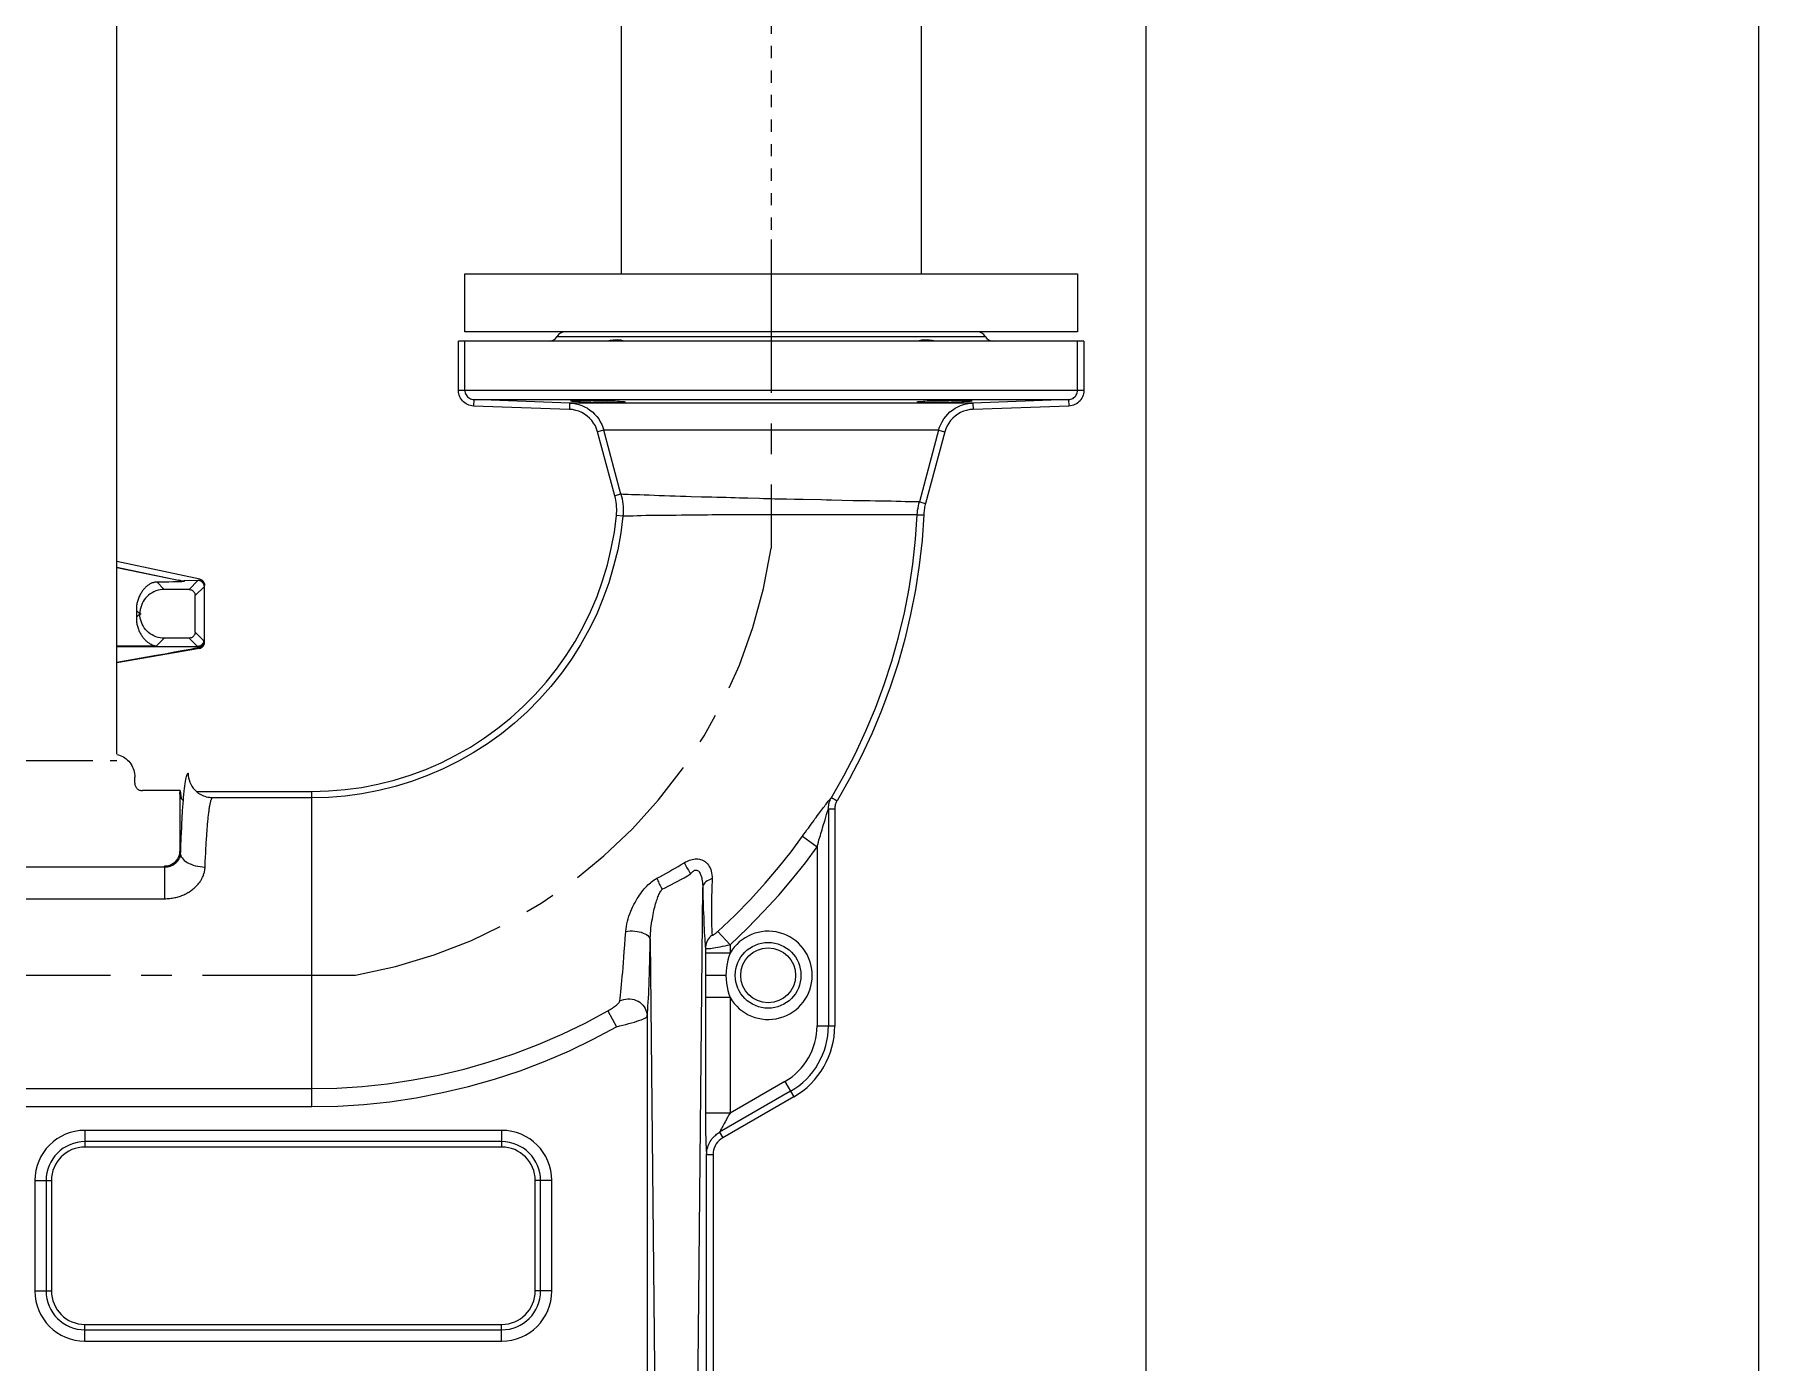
# Model space of a CAD drawing. Header units: millimetres. Extents: x 100 to 940, y 100 to 694.
# Drawn here: x 321.37 to 335.44, y 152.44 to 163.27 of the extents above; entities that cross this region are included whole.
import ezdxf

# ---------------------------------------------------------------- set-up
doc = ezdxf.new("R2010")
doc.units = ezdxf.units.MM
doc.linetypes.add('CENTER', pattern=[2, 1.25, -0.25, 0.25, -0.25])
doc.linetypes.add('SGC_DASHDOT', pattern=[1, 0.5, -0.25, 0, -0.25])
for name, color, linetype, lineweight in [('CL', 1, 'CENTER', 9), ('OUTLINE', 6, 'Continuous', 9), ('PAREDE', 7, 'Continuous', 9), ('SGC-EIXOS', 9, 'SGC_DASHDOT', 9), ('SGC-Tubos (Desenho Bifilar)', 6, 'Continuous', 9)]:
    doc.layers.add(name, color=color, linetype=linetype, lineweight=lineweight)

# ---------------------------------------------------------------- blocks, each defined once
blk = doc.blocks.new('BB-1-CA06-N10-D80-S0-L4149')
at = {"layer": 'SGC-EIXOS'}
blk.add_line((2074.67, 0), (-2074.67, 0), dxfattribs=at)
at = {"layer": 'SGC-Tubos (Desenho Bifilar)'}
for p, q in [((2055.67, 49), (-2055.67, 49)), ((2055.67, -49), (-2055.67, -49))]:
    blk.add_line(p, q, dxfattribs=at)
blk.add_lwpolyline([(-2074.67, -100), (-2074.67, 100), (-2055.67, 100), (-2055.67, -100)], close=True, dxfattribs=at)

msp = doc.modelspace()

# ---------------------------------------------------------------- linework, layer by layer
at = {"color": 7, "linetype": 'Continuous'}
for p, q in [((324.88, 160.37), (324.88, 160.772)), ((329.878, 160.37), (329.878, 160.772)), ((325.734, 160.267), (324.952, 160.295)), ((329.806, 160.295), (329.025, 160.267)), ((326.153, 159.524), (326.013, 160.045)), ((328.745, 160.045), (328.588, 159.461)), ((322.226, 158.547), (322.227, 158.547)), ((321.842, 157.347), (320.69, 157.347)), ((322.04, 157.347), (321.985, 157.347)), ((322.552, 157.076), (322.556, 157.104)), ((323.629, 157.045), (322.818, 157.045)), ((327.846, 156.955), (327.846, 155.185)), ((327.537, 154.651), (326.957, 154.316)), ((325.179, 154.24), (321.779, 154.24)), ((326.852, 150.897), (326.852, 154.135)), ((321.462, 153.922), (321.462, 153.022)), ((325.497, 153.022), (325.497, 153.922)), ((321.779, 152.705), (325.179, 152.705))]:
    msp.add_line(p, q, dxfattribs=at)
at = {"color": 9, "linetype": 'Continuous'}
for p, q in [((325.632, 160.81), (329.126, 160.81)), ((329.931, 160.37), (324.827, 160.37)), ((324.952, 160.295), (329.806, 160.295)), ((325.734, 160.267), (325.732, 160.215)), ((329.025, 160.267), (325.734, 160.267)), ((329.025, 160.267), (329.026, 160.215)), ((329.806, 160.295), (329.808, 160.242)), ((326.013, 160.045), (325.962, 160.032)), ((328.745, 160.045), (326.013, 160.045)), ((328.745, 160.045), (328.796, 160.032)), ((326.153, 159.524), (326.103, 159.51)), ((326.934, 159.497), (326.894, 159.498)), ((327.79, 159.476), (327.64, 159.479)), ((328.048, 159.47), (327.959, 159.473)), ((328.588, 159.461), (328.639, 159.448)), ((326.168, 159.344), (326.116, 159.349)), ((326.775, 159.352), (326.647, 159.351)), ((327.566, 159.356), (327.469, 159.355)), ((328.571, 159.356), (328.624, 159.354)), ((322.04, 158.927), (322.542, 158.822)), ((322.556, 158.815), (322.04, 158.923)), ((322.417, 158.806), (322.367, 158.805)), ((322.426, 158.746), (322.367, 158.805)), ((322.462, 158.806), (322.417, 158.806)), ((322.628, 158.746), (322.426, 158.746)), ((322.497, 158.807), (322.462, 158.806)), ((322.52, 158.808), (322.497, 158.807)), ((322.537, 158.808), (322.52, 158.808)), ((322.548, 158.809), (322.537, 158.808)), ((322.547, 158.82), (322.542, 158.822)), ((322.551, 158.82), (322.547, 158.82)), ((322.557, 158.809), (322.548, 158.809)), ((322.553, 158.819), (322.551, 158.82)), ((322.556, 158.818), (322.553, 158.819)), ((322.556, 158.818), (322.556, 158.815)), ((322.563, 158.809), (322.557, 158.809)), ((322.567, 158.809), (322.563, 158.809)), ((322.57, 158.81), (322.567, 158.809)), ((322.573, 158.81), (322.57, 158.81)), ((322.701, 158.819), (322.587, 158.815)), ((322.587, 158.815), (322.587, 158.811)), ((322.701, 158.819), (322.628, 158.746)), ((322.678, 158.696), (322.753, 158.771)), ((322.753, 158.771), (322.754, 158.779)), ((322.198, 158.575), (322.198, 158.547)), ((322.226, 158.547), (322.198, 158.575)), ((322.678, 158.398), (322.678, 158.696)), ((322.198, 158.519), (322.226, 158.547)), ((322.198, 158.547), (322.198, 158.519)), ((322.229, 158.547), (322.238, 158.547)), ((322.361, 158.283), (322.04, 158.283)), ((322.361, 158.283), (322.426, 158.348)), ((322.628, 158.348), (322.426, 158.348)), ((322.696, 158.28), (322.628, 158.348)), ((322.746, 158.33), (322.678, 158.398)), ((322.754, 158.314), (322.748, 158.319)), ((322.04, 158.28), (322.696, 158.28)), ((322.359, 158.206), (322.04, 158.15)), ((322.434, 158.219), (322.359, 158.206)), ((322.509, 158.233), (322.434, 158.219)), ((322.585, 158.247), (322.509, 158.233)), ((322.639, 158.257), (322.585, 158.247)), ((322.672, 158.263), (322.639, 158.257)), ((322.692, 158.267), (322.672, 158.263)), ((322.705, 158.269), (322.692, 158.267)), ((322.707, 158.27), (322.705, 158.269)), ((322.706, 158.274), (322.707, 158.27)), ((322.713, 158.265), (322.707, 158.27)), ((322.552, 157.076), (322.552, 156.61)), ((323.629, 157.045), (323.629, 157.098)), ((323.629, 154.526), (323.629, 157.045)), ((327.871, 157.049), (327.916, 157.022)), ((327.846, 156.955), (327.898, 156.955)), ((322.559, 156.587), (322.552, 156.61)), ((327.634, 156.732), (327.753, 156.646)), ((327.753, 156.646), (327.753, 155.185)), ((322.429, 156.482), (322.428, 156.487)), ((322.429, 156.482), (322.429, 156.222)), ((326.778, 152.017), (326.82, 156.313)), ((319.791, 156.222), (322.429, 156.222)), ((326.944, 155.955), (327.043, 155.847)), ((326.392, 155.884), (326.43, 152.007)), ((326.843, 155.817), (326.843, 155.778)), ((327.043, 155.778), (326.843, 155.778)), ((326.843, 155.778), (326.843, 155.597)), ((327.043, 155.847), (327.043, 155.778)), ((327.01, 155.597), (326.843, 155.597)), ((326.843, 155.597), (326.843, 155.416)), ((327.043, 155.416), (326.843, 155.416)), ((326.843, 155.416), (326.843, 154.473)), ((327.043, 155.416), (327.043, 154.473)), ((326.045, 155.306), (326.117, 155.178)), ((326.367, 155.264), (326.367, 151.466)), ((327.753, 155.185), (327.898, 155.185)), ((320.817, 154.673), (323.629, 154.673)), ((327.491, 154.731), (327.043, 154.473)), ((327.491, 154.731), (327.564, 154.606)), ((320.817, 154.526), (323.629, 154.526)), ((327.043, 154.473), (326.843, 154.473)), ((327.026, 154.443), (327.003, 154.402)), ((325.179, 154.332), (321.779, 154.332)), ((321.779, 154.332), (321.779, 154.196)), ((325.179, 154.332), (325.179, 154.196)), ((326.957, 154.316), (326.983, 154.27)), ((326.852, 154.135), (326.904, 154.135)), ((321.369, 153.922), (321.505, 153.922)), ((321.369, 153.922), (321.369, 153.022)), ((325.589, 153.922), (325.453, 153.922)), ((325.589, 153.022), (325.589, 153.922)), ((321.369, 153.022), (321.505, 153.022)), ((325.589, 153.022), (325.453, 153.022)), ((321.779, 152.612), (321.779, 152.748)), ((325.179, 152.612), (325.179, 152.748)), ((321.779, 152.612), (325.179, 152.612))]:
    msp.add_line(p, q, dxfattribs=at)
at = {"color": 7, "linetype": 'Continuous'}
for points in [[(326.124, 160.782), (326.113, 160.781), (326.101, 160.78), (326.089, 160.779), (326.077, 160.778), (326.065, 160.776), (326.053, 160.774), (326.041, 160.773), (326.029, 160.773), (326.018, 160.772)], [(326.16, 160.778), (326.152, 160.779), (326.144, 160.78), (326.134, 160.781), (326.124, 160.782)], [(326.183, 160.772), (326.18, 160.773), (326.177, 160.773), (326.172, 160.774), (326.16, 160.778)], [(328.586, 160.774), (328.582, 160.773), (328.578, 160.773), (328.575, 160.772)], [(328.634, 160.782), (328.624, 160.781), (328.614, 160.78), (328.606, 160.779), (328.598, 160.778), (328.586, 160.774)], [(328.74, 160.772), (328.729, 160.773), (328.717, 160.773), (328.705, 160.774), (328.693, 160.776), (328.681, 160.778), (328.669, 160.779), (328.657, 160.78), (328.645, 160.781), (328.634, 160.782)], [(324.88, 160.37), (324.88, 160.36), (324.882, 160.351), (324.885, 160.342), (324.889, 160.333), (324.894, 160.325), (324.901, 160.318), (324.908, 160.311), (324.916, 160.306), (324.924, 160.301), (324.933, 160.298), (324.943, 160.295), (324.952, 160.295)], [(325.734, 160.267), (325.759, 160.265), (325.784, 160.261), (325.809, 160.255), (325.833, 160.247), (325.856, 160.236), (325.879, 160.224), (325.9, 160.21), (325.92, 160.194), (325.938, 160.177), (325.955, 160.158), (325.971, 160.137), (325.984, 160.115), (325.996, 160.093), (326.005, 160.069), (326.013, 160.045)], [(325.806, 160.287), (325.79, 160.287), (325.776, 160.287), (325.764, 160.287), (325.755, 160.287), (325.748, 160.287), (325.743, 160.286), (325.74, 160.286), (325.74, 160.285)], [(325.74, 160.285), (325.74, 160.285), (325.743, 160.285), (325.748, 160.284), (325.755, 160.283), (325.764, 160.282), (325.776, 160.282), (325.79, 160.281), (325.806, 160.28), (325.823, 160.279), (325.842, 160.278)], [(326.087, 160.282), (326.067, 160.282), (326.045, 160.283), (326.023, 160.284), (326, 160.285), (325.977, 160.285), (325.953, 160.286), (325.93, 160.286), (325.907, 160.287), (325.884, 160.287), (325.863, 160.287), (325.842, 160.287), (325.823, 160.287), (325.806, 160.287)], [(325.842, 160.278), (325.863, 160.278), (325.884, 160.277), (325.907, 160.276), (325.93, 160.275), (325.953, 160.275), (325.977, 160.274), (326, 160.273), (326.023, 160.273), (326.046, 160.273), (326.067, 160.272), (326.087, 160.272), (326.106, 160.272), (326.124, 160.272)], [(326.19, 160.274), (326.19, 160.275), (326.187, 160.275), (326.182, 160.276), (326.175, 160.277), (326.165, 160.278), (326.154, 160.278), (326.14, 160.279), (326.124, 160.28), (326.106, 160.281), (326.087, 160.282)], [(326.124, 160.272), (326.14, 160.272), (326.154, 160.272), (326.165, 160.272), (326.175, 160.273), (326.182, 160.273), (326.187, 160.273), (326.19, 160.274), (326.19, 160.274)], [(328.671, 160.282), (328.652, 160.281), (328.634, 160.28), (328.618, 160.279), (328.605, 160.278), (328.593, 160.278), (328.583, 160.277), (328.576, 160.276), (328.571, 160.275), (328.569, 160.275), (328.568, 160.274)], [(328.568, 160.274), (328.569, 160.274), (328.571, 160.273), (328.576, 160.273), (328.583, 160.273), (328.593, 160.272), (328.605, 160.272), (328.618, 160.272), (328.634, 160.272)], [(328.634, 160.272), (328.652, 160.272), (328.671, 160.272), (328.691, 160.272), (328.713, 160.273), (328.735, 160.273), (328.758, 160.273), (328.781, 160.274), (328.805, 160.275), (328.828, 160.275), (328.851, 160.276), (328.874, 160.277), (328.895, 160.278), (328.916, 160.278)], [(328.952, 160.287), (328.935, 160.287), (328.916, 160.287), (328.895, 160.287), (328.874, 160.287), (328.852, 160.287), (328.829, 160.286), (328.805, 160.286), (328.782, 160.285), (328.758, 160.285), (328.735, 160.284), (328.713, 160.283), (328.691, 160.282), (328.671, 160.282)], [(328.745, 160.045), (328.753, 160.069), (328.762, 160.093), (328.774, 160.115), (328.787, 160.137), (328.803, 160.158), (328.82, 160.177), (328.838, 160.194), (328.858, 160.21), (328.879, 160.224), (328.901, 160.236), (328.925, 160.247), (328.949, 160.255), (328.974, 160.261), (328.999, 160.265), (329.025, 160.267)], [(328.916, 160.278), (328.935, 160.279), (328.952, 160.28), (328.968, 160.281), (328.982, 160.282), (328.994, 160.282), (329.003, 160.283), (329.011, 160.284), (329.016, 160.285), (329.018, 160.285), (329.018, 160.285)], [(329.018, 160.285), (329.018, 160.286), (329.016, 160.286), (329.011, 160.287), (329.003, 160.287), (328.994, 160.287), (328.982, 160.287), (328.968, 160.287), (328.952, 160.287)], [(329.806, 160.295), (329.815, 160.295), (329.824, 160.298), (329.833, 160.301), (329.842, 160.305), (329.85, 160.311), (329.857, 160.317), (329.864, 160.325), (329.869, 160.333), (329.873, 160.342), (329.876, 160.351), (329.878, 160.36), (329.878, 160.37)], [(326.153, 159.524), (326.158, 159.504), (326.162, 159.484), (326.166, 159.464), (326.168, 159.444), (326.17, 159.424), (326.17, 159.404), (326.17, 159.384), (326.17, 159.364), (326.168, 159.344)], [(328.571, 159.356), (328.573, 159.374), (328.574, 159.392), (328.577, 159.409), (328.58, 159.427), (328.584, 159.444), (328.588, 159.461)], [(326.168, 159.344), (326.151, 159.207), (326.126, 159.07), (326.093, 158.935), (326.053, 158.801), (326.006, 158.669), (325.952, 158.54), (325.89, 158.415), (325.823, 158.294), (325.749, 158.177), (325.668, 158.063), (325.581, 157.954), (325.488, 157.85), (325.39, 157.75), (325.285, 157.656), (325.177, 157.568), (325.064, 157.487), (324.947, 157.412), (324.826, 157.344), (324.702, 157.282), (324.574, 157.227), (324.444, 157.179), (324.311, 157.138), (324.176, 157.105), (324.039, 157.079), (323.903, 157.06), (323.766, 157.049), (323.629, 157.045)], [(327.972, 157.226), (328.066, 157.406), (328.152, 157.591), (328.231, 157.778), (328.302, 157.969), (328.364, 158.162), (328.419, 158.357), (328.466, 158.554), (328.505, 158.753), (328.535, 158.953), (328.557, 159.155), (328.571, 159.356)], [(327.846, 156.955), (327.846, 156.959), (327.846, 156.964), (327.846, 156.968), (327.847, 156.973), (327.847, 156.978), (327.848, 156.983), (327.848, 156.988), (327.849, 156.993), (327.85, 156.998), (327.852, 157.003), (327.853, 157.008), (327.855, 157.014), (327.857, 157.019), (327.859, 157.025), (327.861, 157.031), (327.864, 157.037), (327.867, 157.043), (327.972, 157.226)], [(322.818, 157.045), (322.806, 157.046), (322.794, 157.047), (322.782, 157.049), (322.77, 157.052), (322.759, 157.055), (322.748, 157.059), (322.737, 157.064), (322.726, 157.069), (322.716, 157.076), (322.706, 157.082), (322.697, 157.09), (322.688, 157.098)], [(326.852, 154.135), (326.853, 154.151), (326.854, 154.166), (326.857, 154.181), (326.861, 154.194), (326.865, 154.207), (326.87, 154.22), (326.876, 154.231), (326.882, 154.242), (326.888, 154.252), (326.895, 154.262), (326.903, 154.271), (326.91, 154.279), (326.918, 154.287), (326.926, 154.294), (326.933, 154.3), (326.941, 154.306), (326.949, 154.311), (326.957, 154.316)]]:
    msp.add_lwpolyline(points, dxfattribs=at)
at = {"color": 9, "linetype": 'Continuous'}
for points in [[(326.726, 159.503), (326.683, 159.504), (326.639, 159.505), (326.595, 159.507), (326.551, 159.508), (326.508, 159.51), (326.465, 159.511), (326.423, 159.513), (326.382, 159.515), (326.342, 159.516), (326.305, 159.517), (326.27, 159.518), (326.239, 159.519), (326.212, 159.52), (326.189, 159.521), (326.172, 159.522), (326.16, 159.523), (326.153, 159.524)], [(326.894, 159.498), (326.811, 159.5), (326.726, 159.503)], [(327.284, 159.487), (327.188, 159.49), (327.155, 159.491), (327.12, 159.492), (327.085, 159.493), (327.049, 159.494), (327.012, 159.495), (326.934, 159.497)], [(327.504, 159.482), (327.472, 159.482), (327.44, 159.483), (327.409, 159.483), (327.377, 159.484), (327.347, 159.485), (327.315, 159.486), (327.284, 159.487)], [(327.64, 159.479), (327.604, 159.48), (327.57, 159.481), (327.504, 159.482)], [(327.959, 159.473), (327.872, 159.474), (327.831, 159.475), (327.79, 159.476)], [(328.588, 159.461), (328.581, 159.461), (328.569, 159.461), (328.552, 159.461), (328.53, 159.461), (328.503, 159.461), (328.471, 159.462), (328.437, 159.463), (328.399, 159.464), (328.359, 159.465), (328.317, 159.466), (328.274, 159.466), (328.229, 159.467), (328.184, 159.468), (328.139, 159.468), (328.093, 159.469), (328.048, 159.47)], [(326.647, 159.351), (326.604, 159.35), (326.561, 159.35), (326.518, 159.349), (326.475, 159.349), (326.434, 159.349), (326.394, 159.348), (326.355, 159.348), (326.318, 159.347), (326.284, 159.346), (326.253, 159.345), (326.226, 159.344), (326.204, 159.344), (326.187, 159.344), (326.175, 159.344), (326.168, 159.344)], [(327.051, 159.355), (326.977, 159.354), (326.938, 159.354), (326.898, 159.354), (326.858, 159.353), (326.817, 159.353), (326.775, 159.352)], [(327.469, 159.355), (327.437, 159.355), (327.406, 159.355), (327.375, 159.355), (327.345, 159.354), (327.314, 159.354), (327.283, 159.355), (327.251, 159.355), (327.22, 159.355), (327.188, 159.355), (327.155, 159.355), (327.121, 159.355), (327.087, 159.355), (327.051, 159.355)], [(327.783, 159.356), (327.706, 159.356), (327.67, 159.356), (327.634, 159.356), (327.6, 159.356), (327.566, 159.356)], [(327.949, 159.356), (327.906, 159.356), (327.864, 159.356), (327.823, 159.356), (327.783, 159.356)], [(328.571, 159.356), (328.565, 159.356), (328.553, 159.355), (328.536, 159.355), (328.513, 159.355), (328.487, 159.355), (328.456, 159.355), (328.421, 159.356), (328.384, 159.356), (328.344, 159.356), (328.303, 159.356), (328.26, 159.356), (328.217, 159.356), (328.172, 159.356), (328.127, 159.356), (328.082, 159.356), (327.949, 159.356)], [(322.31, 158.791), (322.305, 158.788), (322.299, 158.784), (322.294, 158.781), (322.289, 158.777), (322.284, 158.773), (322.279, 158.768), (322.274, 158.764), (322.269, 158.759), (322.265, 158.754), (322.26, 158.749), (322.255, 158.743), (322.251, 158.737), (322.246, 158.731), (322.242, 158.725), (322.238, 158.718), (322.234, 158.711), (322.23, 158.704), (322.226, 158.697), (322.222, 158.689), (322.219, 158.681), (322.215, 158.673), (322.212, 158.665), (322.21, 158.656), (322.207, 158.648), (322.205, 158.639), (322.203, 158.631), (322.201, 158.623), (322.2, 158.614), (322.199, 158.606), (322.198, 158.598), (322.198, 158.59), (322.198, 158.583), (322.198, 158.575)], [(322.426, 158.746), (322.409, 158.745), (322.392, 158.743), (322.375, 158.739), (322.358, 158.734), (322.342, 158.727), (322.327, 158.719), (322.312, 158.71), (322.298, 158.699), (322.285, 158.688), (322.274, 158.675), (322.263, 158.661), (322.254, 158.647), (322.246, 158.631), (322.239, 158.615), (322.234, 158.599), (322.23, 158.582), (322.227, 158.564), (322.227, 158.547)], [(322.326, 158.799), (322.323, 158.798), (322.32, 158.797), (322.318, 158.795), (322.315, 158.794), (322.312, 158.792), (322.31, 158.791)], [(322.367, 158.805), (322.363, 158.805), (322.358, 158.805), (322.353, 158.804), (322.349, 158.804), (322.344, 158.803), (322.34, 158.802), (322.335, 158.801), (322.33, 158.8), (322.326, 158.799)], [(322.556, 158.818), (322.559, 158.818), (322.563, 158.817), (322.566, 158.816), (322.57, 158.816), (322.573, 158.815), (322.577, 158.815), (322.58, 158.815), (322.583, 158.815), (322.587, 158.815)], [(322.587, 158.811), (322.583, 158.812), (322.58, 158.812), (322.576, 158.812), (322.573, 158.812), (322.569, 158.812), (322.566, 158.813), (322.562, 158.813), (322.559, 158.814), (322.556, 158.815)], [(322.587, 158.811), (322.586, 158.811), (322.586, 158.811), (322.586, 158.811), (322.585, 158.811), (322.585, 158.811), (322.584, 158.811), (322.583, 158.811), (322.582, 158.81), (322.581, 158.81), (322.58, 158.81), (322.578, 158.81), (322.577, 158.81), (322.576, 158.81), (322.573, 158.81)], [(322.628, 158.746), (322.635, 158.746), (322.641, 158.744), (322.647, 158.742), (322.653, 158.739), (322.658, 158.735), (322.663, 158.731), (322.668, 158.726), (322.671, 158.721), (322.674, 158.715), (322.676, 158.709), (322.678, 158.702), (322.678, 158.696)], [(322.712, 158.818), (322.711, 158.818), (322.71, 158.819), (322.709, 158.819), (322.708, 158.819), (322.707, 158.819), (322.706, 158.819), (322.705, 158.819), (322.704, 158.819), (322.703, 158.819), (322.703, 158.819), (322.702, 158.819), (322.701, 158.819)], [(322.753, 158.771), (322.753, 158.773), (322.752, 158.776), (322.752, 158.778), (322.752, 158.78), (322.751, 158.782), (322.751, 158.784), (322.75, 158.786), (322.749, 158.788), (322.749, 158.789), (322.748, 158.791), (322.747, 158.793), (322.746, 158.794), (322.745, 158.796), (322.744, 158.797), (322.743, 158.799), (322.742, 158.8), (322.741, 158.801), (322.739, 158.803), (322.738, 158.804), (322.737, 158.805), (322.735, 158.807), (322.734, 158.808), (322.733, 158.809), (322.731, 158.81), (322.729, 158.811), (322.727, 158.812), (322.726, 158.813), (322.724, 158.814), (322.722, 158.815), (322.719, 158.816), (322.717, 158.817), (322.714, 158.818), (322.712, 158.818)], [(322.198, 158.519), (322.198, 158.511), (322.198, 158.503), (322.198, 158.496), (322.199, 158.487), (322.2, 158.479), (322.201, 158.471), (322.203, 158.462), (322.205, 158.454), (322.207, 158.446), (322.21, 158.437), (322.212, 158.429), (322.216, 158.421), (322.219, 158.412), (322.222, 158.404), (322.226, 158.397), (322.23, 158.389), (322.234, 158.382), (322.238, 158.376), (322.242, 158.369), (322.246, 158.363), (322.251, 158.357), (322.255, 158.351), (322.26, 158.346), (322.265, 158.34), (322.269, 158.335), (322.274, 158.33), (322.279, 158.326), (322.284, 158.321), (322.289, 158.317), (322.294, 158.313), (322.3, 158.31), (322.305, 158.306), (322.31, 158.303)], [(322.426, 158.348), (322.409, 158.349), (322.392, 158.351), (322.375, 158.355), (322.358, 158.36), (322.342, 158.367), (322.327, 158.375), (322.312, 158.384), (322.298, 158.395), (322.285, 158.406), (322.274, 158.419), (322.263, 158.433), (322.254, 158.448), (322.246, 158.463), (322.239, 158.479), (322.234, 158.496), (322.23, 158.512), (322.227, 158.53), (322.227, 158.547)], [(322.227, 158.547), (322.227, 158.547), (322.229, 158.547)], [(322.31, 158.303), (322.318, 158.299), (322.326, 158.295), (322.335, 158.291), (322.344, 158.288), (322.352, 158.285), (322.361, 158.283)], [(322.678, 158.398), (322.678, 158.392), (322.676, 158.385), (322.674, 158.379), (322.671, 158.373), (322.668, 158.368), (322.663, 158.363), (322.658, 158.359), (322.653, 158.355), (322.647, 158.352), (322.641, 158.35), (322.635, 158.349), (322.628, 158.348)], [(322.746, 158.33), (322.746, 158.323), (322.745, 158.317), (322.743, 158.311), (322.74, 158.305), (322.736, 158.299), (322.732, 158.294), (322.727, 158.29), (322.721, 158.287), (322.715, 158.284), (322.709, 158.282), (322.703, 158.28), (322.696, 158.28)], [(322.748, 158.319), (322.748, 158.313), (322.747, 158.308), (322.745, 158.303), (322.743, 158.298), (322.74, 158.294), (322.736, 158.29), (322.732, 158.286), (322.728, 158.282), (322.723, 158.28), (322.717, 158.277), (322.712, 158.275), (322.706, 158.274)], [(322.748, 158.319), (322.748, 158.314), (322.748, 158.309), (322.746, 158.305), (322.745, 158.301), (322.743, 158.296), (322.741, 158.292), (322.738, 158.289), (322.735, 158.285), (322.732, 158.282), (322.728, 158.279), (322.724, 158.276), (322.72, 158.274), (322.716, 158.272), (322.712, 158.271), (322.707, 158.27)], [(322.748, 158.319), (322.748, 158.322), (322.748, 158.324), (322.747, 158.326), (322.747, 158.328), (322.747, 158.329), (322.746, 158.33)], [(322.699, 158.273), (322.698, 158.275), (322.698, 158.276), (322.698, 158.277), (322.698, 158.278), (322.697, 158.278), (322.697, 158.279), (322.697, 158.279), (322.697, 158.28), (322.696, 158.28)], [(322.706, 158.274), (322.705, 158.274), (322.704, 158.274), (322.703, 158.274), (322.701, 158.274), (322.7, 158.274), (322.699, 158.273)], [(322.699, 158.273), (322.699, 158.273), (322.7, 158.272), (322.701, 158.271), (322.702, 158.271), (322.702, 158.27), (322.703, 158.27), (322.704, 158.269), (322.705, 158.269), (322.705, 158.269)], [(322.559, 156.587), (322.56, 156.609), (322.561, 156.63), (322.562, 156.651), (322.562, 156.672), (322.563, 156.693), (322.564, 156.713), (322.565, 156.734), (322.566, 156.753), (322.567, 156.773), (322.568, 156.792), (322.569, 156.811), (322.569, 156.829), (322.57, 156.847), (322.571, 156.865), (322.572, 156.883), (322.573, 156.9), (322.574, 156.916), (322.575, 156.932), (322.576, 156.948), (322.577, 156.963), (322.578, 156.978), (322.58, 156.993), (322.581, 157.007), (322.582, 157.021)], [(322.759, 156.481), (322.76, 156.499), (322.761, 156.517), (322.761, 156.535), (322.762, 156.553), (322.763, 156.57), (322.764, 156.587), (322.765, 156.604), (322.765, 156.621), (322.766, 156.637), (322.767, 156.653), (322.768, 156.669), (322.769, 156.684), (322.77, 156.7), (322.771, 156.715), (322.772, 156.729), (322.773, 156.743), (322.774, 156.757), (322.775, 156.771), (322.776, 156.784), (322.777, 156.797), (322.778, 156.81), (322.779, 156.822), (322.78, 156.834), (322.781, 156.846), (322.782, 156.857), (322.783, 156.868), (322.784, 156.879), (322.785, 156.89), (322.786, 156.9), (322.787, 156.91), (322.789, 156.92), (322.79, 156.929), (322.791, 156.938), (322.792, 156.947), (322.793, 156.956), (322.795, 156.964), (322.796, 156.971), (322.797, 156.979), (322.798, 156.986), (322.8, 156.992), (322.801, 156.999), (322.802, 157.004), (322.803, 157.01), (322.805, 157.015), (322.806, 157.02), (322.807, 157.024), (322.809, 157.028), (322.81, 157.032), (322.811, 157.035), (322.812, 157.038), (322.814, 157.04), (322.815, 157.042), (322.816, 157.044), (322.818, 157.045)], [(327.634, 156.732), (327.646, 156.749), (327.659, 156.766), (327.671, 156.783), (327.682, 156.799), (327.694, 156.815), (327.705, 156.83), (327.716, 156.845), (327.726, 156.859), (327.736, 156.873), (327.746, 156.886), (327.755, 156.899), (327.765, 156.911), (327.773, 156.923), (327.782, 156.935), (327.79, 156.946), (327.798, 156.956), (327.806, 156.966), (327.813, 156.976), (327.82, 156.985), (327.827, 156.994), (327.833, 157.002), (327.839, 157.009), (327.844, 157.017), (327.85, 157.023), (327.854, 157.029), (327.859, 157.034), (327.862, 157.039), (327.866, 157.043), (327.868, 157.046), (327.871, 157.049)], [(327.818, 156.866), (327.821, 156.877), (327.828, 156.899)], [(327.828, 156.899), (327.831, 156.909), (327.837, 156.927)], [(327.837, 156.927), (327.839, 156.935), (327.846, 156.955)], [(327.753, 156.646), (327.759, 156.666), (327.764, 156.684), (327.769, 156.703), (327.78, 156.737)], [(327.78, 156.737), (327.784, 156.754), (327.794, 156.785)], [(327.794, 156.785), (327.798, 156.8), (327.806, 156.828)], [(327.806, 156.828), (327.81, 156.841), (327.818, 156.866)], [(322.552, 156.61), (322.551, 156.594), (322.548, 156.578), (322.543, 156.563), (322.535, 156.549), (322.526, 156.536), (322.516, 156.524), (322.503, 156.513), (322.49, 156.504), (322.475, 156.497), (322.46, 156.491), (322.444, 156.488), (322.428, 156.487)], [(326.944, 155.955), (327.082, 156.086), (327.211, 156.217), (327.329, 156.348), (327.439, 156.478), (327.541, 156.606), (327.634, 156.732)], [(327.043, 155.847), (327.185, 155.983), (327.317, 156.118), (327.44, 156.251), (327.554, 156.384), (327.658, 156.516), (327.753, 156.646)], [(319.791, 156.482), (322.433, 156.482), (322.437, 156.482), (322.441, 156.482), (322.445, 156.482), (322.449, 156.483), (322.453, 156.483), (322.457, 156.484), (322.461, 156.485), (322.465, 156.486), (322.468, 156.487), (322.472, 156.488), (322.476, 156.489), (322.479, 156.49), (322.483, 156.492), (322.487, 156.493), (322.49, 156.495), (322.493, 156.497), (322.497, 156.498), (322.5, 156.5), (322.503, 156.502), (322.506, 156.504), (322.509, 156.506), (322.512, 156.508), (322.515, 156.51), (322.517, 156.512), (322.52, 156.514), (322.523, 156.517), (322.525, 156.519), (322.527, 156.521), (322.53, 156.524), (322.532, 156.526), (322.534, 156.529), (322.536, 156.531), (322.538, 156.533), (322.54, 156.536), (322.542, 156.539), (322.543, 156.541), (322.545, 156.544), (322.547, 156.546), (322.548, 156.549), (322.549, 156.552), (322.551, 156.554), (322.552, 156.557), (322.553, 156.56), (322.554, 156.562), (322.555, 156.565), (322.556, 156.568), (322.557, 156.57), (322.557, 156.573), (322.558, 156.576), (322.558, 156.579), (322.559, 156.581), (322.559, 156.584), (322.559, 156.587)], [(322.429, 156.222), (322.44, 156.222), (322.45, 156.223), (322.46, 156.223), (322.471, 156.224), (322.481, 156.226), (322.491, 156.227), (322.501, 156.229), (322.511, 156.231), (322.521, 156.233), (322.531, 156.235), (322.54, 156.238), (322.55, 156.241), (322.559, 156.244), (322.568, 156.248), (322.577, 156.251), (322.586, 156.255), (322.595, 156.259), (322.603, 156.263), (322.611, 156.267), (322.619, 156.272), (322.627, 156.276), (322.635, 156.281), (322.642, 156.286), (322.649, 156.291), (322.656, 156.297), (322.663, 156.302), (322.669, 156.307), (322.676, 156.313), (322.682, 156.319), (322.687, 156.324), (322.693, 156.33), (322.698, 156.336), (322.703, 156.342), (322.708, 156.348), (322.713, 156.354), (322.718, 156.361), (322.722, 156.367), (322.726, 156.373), (322.729, 156.38), (322.733, 156.386), (322.736, 156.393), (322.739, 156.399), (322.742, 156.406), (322.745, 156.413), (322.747, 156.419), (322.75, 156.426), (322.752, 156.433), (322.753, 156.44), (322.755, 156.446), (322.756, 156.453), (322.757, 156.46), (322.758, 156.467), (322.759, 156.474), (322.759, 156.481)], [(322.559, 156.587), (322.561, 156.576), (322.565, 156.565), (322.571, 156.555), (322.579, 156.545), (322.589, 156.535), (322.601, 156.526), (322.614, 156.518), (322.628, 156.51), (322.645, 156.503), (322.662, 156.497), (322.68, 156.491), (322.699, 156.487), (322.719, 156.484), (322.739, 156.482), (322.759, 156.481)], [(326.445, 156.389), (326.47, 156.402), (326.495, 156.415), (326.519, 156.429), (326.544, 156.442), (326.569, 156.457), (326.594, 156.471), (326.62, 156.486), (326.645, 156.501), (326.67, 156.516)], [(326.67, 156.516), (326.68, 156.522), (326.69, 156.527), (326.701, 156.532), (326.712, 156.536), (326.724, 156.54), (326.735, 156.543), (326.747, 156.546), (326.759, 156.547), (326.77, 156.547), (326.781, 156.547), (326.793, 156.545), (326.803, 156.543), (326.814, 156.539), (326.824, 156.535), (326.834, 156.529), (326.843, 156.522), (326.852, 156.515), (326.86, 156.506), (326.868, 156.496), (326.874, 156.485), (326.88, 156.473), (326.885, 156.46), (326.889, 156.447), (326.893, 156.433), (326.895, 156.418), (326.896, 156.402), (326.896, 156.386)], [(326.67, 156.516), (326.675, 156.506), (326.68, 156.496), (326.685, 156.486), (326.691, 156.475), (326.697, 156.465), (326.703, 156.455), (326.709, 156.444), (326.715, 156.434), (326.721, 156.424)], [(326.721, 156.424), (326.725, 156.43), (326.73, 156.435), (326.734, 156.44), (326.739, 156.444), (326.744, 156.448), (326.749, 156.452), (326.754, 156.454), (326.759, 156.456), (326.763, 156.456), (326.768, 156.456), (326.773, 156.455), (326.778, 156.453), (326.783, 156.45), (326.787, 156.446), (326.791, 156.441), (326.795, 156.436), (326.799, 156.429), (326.803, 156.421), (326.806, 156.412), (326.809, 156.402), (326.812, 156.392), (326.814, 156.381), (326.816, 156.368), (326.818, 156.355), (326.819, 156.342), (326.82, 156.328), (326.82, 156.313)], [(326.192, 155.956), (326.194, 155.976), (326.197, 155.996), (326.201, 156.017), (326.206, 156.038), (326.212, 156.059), (326.218, 156.08), (326.226, 156.1), (326.234, 156.12), (326.242, 156.139), (326.25, 156.158), (326.259, 156.175), (326.268, 156.192), (326.277, 156.208), (326.286, 156.224), (326.295, 156.238), (326.304, 156.252), (326.314, 156.266), (326.323, 156.279), (326.333, 156.291), (326.343, 156.303), (326.353, 156.314), (326.363, 156.325), (326.373, 156.335), (326.383, 156.344), (326.393, 156.353), (326.403, 156.361), (326.414, 156.369), (326.424, 156.376), (326.435, 156.383), (326.445, 156.389)], [(326.445, 156.389), (326.45, 156.379), (326.454, 156.369), (326.458, 156.359), (326.463, 156.349), (326.468, 156.339), (326.473, 156.329), (326.478, 156.319), (326.483, 156.309), (326.488, 156.299)], [(326.488, 156.299), (326.514, 156.312), (326.539, 156.325), (326.565, 156.338), (326.591, 156.352), (326.616, 156.366), (326.642, 156.38), (326.669, 156.394), (326.695, 156.409), (326.721, 156.424)], [(326.896, 156.386), (326.882, 156.38), (326.869, 156.374), (326.857, 156.367), (326.846, 156.359), (326.837, 156.351), (326.83, 156.342), (326.825, 156.332), (326.822, 156.323), (326.82, 156.313)], [(326.82, 156.313), (326.821, 156.285), (326.822, 156.256), (326.822, 156.227), (326.823, 156.197), (326.824, 156.166), (326.825, 156.136), (326.826, 156.104), (326.828, 156.072), (326.829, 156.041), (326.83, 156.01), (326.832, 155.979), (326.833, 155.95), (326.835, 155.922), (326.836, 155.896), (326.838, 155.873), (326.84, 155.852), (326.841, 155.833), (326.843, 155.817)], [(326.896, 156.386), (326.896, 156.36), (326.895, 156.333), (326.894, 156.305), (326.894, 156.278), (326.893, 156.249), (326.893, 156.221), (326.893, 156.191), (326.892, 156.162), (326.892, 156.133), (326.892, 156.104), (326.892, 156.076), (326.892, 156.049), (326.893, 156.023), (326.893, 155.999), (326.894, 155.977), (326.894, 155.958), (326.895, 155.94), (326.896, 155.926)], [(326.392, 155.884), (326.392, 155.903), (326.393, 155.922), (326.394, 155.941), (326.396, 155.961), (326.398, 155.981), (326.4, 156.001), (326.403, 156.021), (326.406, 156.04), (326.409, 156.059), (326.412, 156.077), (326.415, 156.094), (326.418, 156.11), (326.422, 156.125), (326.425, 156.14), (326.429, 156.154), (326.432, 156.168), (326.436, 156.181), (326.439, 156.193), (326.443, 156.205), (326.447, 156.217), (326.451, 156.227), (326.455, 156.238), (326.459, 156.247), (326.463, 156.256), (326.467, 156.265), (326.471, 156.273), (326.475, 156.281), (326.48, 156.287), (326.484, 156.294), (326.488, 156.299)], [(326.143, 155.388), (326.146, 155.411), (326.149, 155.436), (326.152, 155.463), (326.155, 155.492), (326.158, 155.522), (326.161, 155.554), (326.164, 155.587), (326.167, 155.622), (326.17, 155.66), (326.173, 155.701), (326.177, 155.745), (326.18, 155.792), (326.184, 155.843), (326.188, 155.898), (326.192, 155.956)], [(326.192, 155.956), (326.21, 155.958), (326.228, 155.96), (326.247, 155.96), (326.266, 155.958), (326.284, 155.956), (326.302, 155.952), (326.319, 155.948), (326.334, 155.942), (326.348, 155.936), (326.361, 155.929), (326.371, 155.921), (326.38, 155.912), (326.386, 155.903), (326.39, 155.894), (326.392, 155.884)], [(326.896, 155.926), (326.886, 155.916), (326.876, 155.906), (326.868, 155.895), (326.86, 155.883), (326.854, 155.87), (326.849, 155.857), (326.846, 155.844), (326.844, 155.83), (326.843, 155.817)], [(326.896, 155.926), (326.896, 155.924), (326.897, 155.924), (326.899, 155.923), (326.901, 155.924), (326.903, 155.925), (326.906, 155.926), (326.909, 155.928), (326.912, 155.93), (326.916, 155.932), (326.92, 155.935), (326.925, 155.939), (326.929, 155.943), (326.934, 155.947), (326.939, 155.951), (326.944, 155.955)], [(326.367, 155.264), (326.369, 155.29), (326.371, 155.317), (326.373, 155.346), (326.375, 155.377), (326.377, 155.41), (326.379, 155.445), (326.38, 155.482), (326.382, 155.52), (326.383, 155.562), (326.385, 155.606), (326.386, 155.654), (326.388, 155.705), (326.389, 155.761), (326.391, 155.821), (326.392, 155.884)], [(326.843, 155.817), (326.845, 155.815), (326.848, 155.815), (326.854, 155.815), (326.862, 155.815), (326.872, 155.816), (326.883, 155.817), (326.896, 155.818), (326.911, 155.821), (326.927, 155.823), (326.944, 155.826), (326.962, 155.83), (326.982, 155.834), (327.002, 155.838), (327.022, 155.842), (327.043, 155.847)], [(327.043, 155.778), (327.034, 155.75), (327.026, 155.721), (327.019, 155.691), (327.014, 155.661), (327.011, 155.629), (327.01, 155.597)], [(327.01, 155.597), (327.011, 155.565), (327.014, 155.534), (327.019, 155.503), (327.025, 155.474), (327.033, 155.444), (327.043, 155.416)], [(326.045, 155.306), (326.055, 155.312), (326.065, 155.318), (326.074, 155.324), (326.084, 155.33), (326.093, 155.336), (326.101, 155.342), (326.109, 155.348), (326.116, 155.354), (326.123, 155.36), (326.129, 155.366), (326.133, 155.371), (326.137, 155.376), (326.14, 155.38), (326.142, 155.384), (326.143, 155.388)], [(326.143, 155.388), (326.158, 155.395), (326.175, 155.4), (326.192, 155.403), (326.209, 155.405), (326.226, 155.405), (326.243, 155.403), (326.26, 155.399), (326.276, 155.393), (326.292, 155.386), (326.306, 155.377), (326.319, 155.366), (326.331, 155.354), (326.342, 155.341), (326.35, 155.327), (326.357, 155.312), (326.362, 155.296), (326.366, 155.28), (326.367, 155.264)], [(323.629, 154.673), (323.834, 154.677), (324.041, 154.69), (324.248, 154.712), (324.457, 154.743), (324.665, 154.783), (324.872, 154.832), (325.077, 154.89), (325.279, 154.957), (325.478, 155.033), (325.672, 155.116), (325.861, 155.207), (326.045, 155.306)], [(326.117, 155.178), (326.143, 155.184), (326.168, 155.19), (326.193, 155.197), (326.217, 155.203), (326.24, 155.209), (326.262, 155.216), (326.282, 155.222), (326.3, 155.229), (326.317, 155.235), (326.331, 155.24), (326.343, 155.246), (326.353, 155.251), (326.36, 155.256), (326.365, 155.26), (326.367, 155.264)], [(323.629, 154.526), (323.841, 154.53), (324.054, 154.543), (324.267, 154.566), (324.481, 154.598), (324.696, 154.64), (324.909, 154.69), (325.12, 154.75), (325.329, 154.819), (325.533, 154.897), (325.732, 154.982), (325.927, 155.076), (326.117, 155.178)], [(326.843, 154.473), (326.843, 154.441), (326.843, 154.411), (326.843, 154.382), (326.844, 154.354), (326.844, 154.326), (326.844, 154.301), (326.845, 154.277), (326.845, 154.254), (326.846, 154.234), (326.846, 154.215), (326.847, 154.199), (326.848, 154.184), (326.848, 154.171), (326.849, 154.161), (326.85, 154.152), (326.85, 154.144), (326.851, 154.139), (326.852, 154.135)], [(327.003, 154.402), (326.996, 154.389), (326.989, 154.377), (326.983, 154.367), (326.978, 154.357), (326.973, 154.348), (326.969, 154.339), (326.965, 154.332), (326.962, 154.326), (326.959, 154.32), (326.957, 154.316)], [(327.043, 154.473), (327.034, 154.458), (327.026, 154.443)]]:
    msp.add_lwpolyline(points, dxfattribs=at)
at = {"color": 7, "linetype": 'Continuous'}
for radius in [0.268, 0.224]:
    msp.add_circle((327.354, 155.597), radius, dxfattribs=at)
at = {"color": 9, "linetype": 'Continuous'}
for centre, radius, start, end in [((327.354, 155.597), 0.36, 210.2339, 149.7661), ((327.229, 155.185), 0.524, 300, 0), ((321.779, 153.922), 0.41, 90, 180), ((325.179, 153.922), 0.41, 0, 90), ((321.779, 153.022), 0.41, 180, 270), ((325.179, 153.022), 0.41, 270, 0)]:
    msp.add_arc(centre, radius, start, end, dxfattribs=at)
at = {"color": 7, "linetype": 'Continuous'}
for centre, radius, start, end in [((327.229, 155.185), 0.617, 300, 0), ((321.779, 153.922), 0.318, 90, 180), ((325.179, 153.922), 0.318, 0, 90), ((321.779, 153.022), 0.318, 180, 270), ((325.179, 153.022), 0.318, 270, 0)]:
    msp.add_arc(centre, radius, start, end, dxfattribs=at)
at = {"layer": 'CL'}
for p, q in [((327.379, 161.601), (327.379, 159.082)), ((323.987, 155.597), (308.882, 155.597))]:
    msp.add_line(p, q, dxfattribs=at)
msp.add_arc((323.27, 159.688), 4.153, 279.9395, 351.6108, dxfattribs=at)
at = {"layer": 'OUTLINE'}
for p, q in [((322.04, 157.404), (322.04, 271.772)), ((329.061, 160.847), (325.697, 160.847)), ((324.827, 160.37), (324.827, 160.772)), ((329.931, 160.772), (324.827, 160.772)), ((329.931, 160.772), (329.931, 160.37)), ((324.952, 160.295), (324.95, 160.242)), ((325.732, 160.215), (324.95, 160.242)), ((329.808, 160.242), (329.026, 160.215)), ((326.103, 159.51), (325.962, 160.032)), ((328.796, 160.032), (328.639, 159.448)), ((322.715, 158.83), (322.04, 158.973)), ((322.715, 158.83), (322.72, 158.829)), ((322.754, 158.314), (322.754, 158.779)), ((322.713, 158.265), (322.04, 158.146)), ((322.186, 157.165), (322.186, 157.215)), ((322.556, 157.104), (322.247, 157.104)), ((322.556, 157.104), (322.563, 157.04)), ((322.582, 157.021), (322.563, 157.04)), ((322.688, 157.098), (323.629, 157.098)), ((327.898, 156.955), (327.898, 155.185)), ((327.564, 154.606), (326.983, 154.27)), ((325.179, 154.196), (321.779, 154.196)), ((326.904, 154.135), (326.904, 150.897)), ((321.505, 153.922), (321.505, 153.022)), ((325.453, 153.022), (325.453, 153.922)), ((321.779, 152.748), (325.179, 152.748))]:
    msp.add_line(p, q, dxfattribs=at)
for points in [[(324.95, 160.242), (324.937, 160.243), (324.924, 160.246), (324.912, 160.249), (324.9, 160.254), (324.889, 160.261), (324.878, 160.268), (324.868, 160.276), (324.859, 160.286), (324.851, 160.296), (324.844, 160.307), (324.838, 160.319), (324.833, 160.331), (324.83, 160.343), (324.828, 160.356), (324.827, 160.37)], [(329.931, 160.37), (329.93, 160.356), (329.928, 160.343), (329.925, 160.331), (329.92, 160.319), (329.914, 160.307), (329.907, 160.296), (329.899, 160.286), (329.89, 160.276), (329.88, 160.268), (329.87, 160.261), (329.858, 160.254), (329.846, 160.249), (329.834, 160.246), (329.821, 160.243), (329.808, 160.242)], [(325.962, 160.032), (325.954, 160.057), (325.944, 160.081), (325.93, 160.103), (325.915, 160.124), (325.897, 160.144), (325.877, 160.161), (325.856, 160.176), (325.833, 160.189), (325.809, 160.2), (325.784, 160.207), (325.758, 160.213), (325.732, 160.215)], [(329.026, 160.215), (329, 160.213), (328.974, 160.207), (328.949, 160.2), (328.925, 160.189), (328.902, 160.176), (328.881, 160.161), (328.861, 160.144), (328.843, 160.124), (328.828, 160.103), (328.815, 160.081), (328.804, 160.057), (328.796, 160.032)], [(326.116, 159.349), (326.117, 159.367), (326.118, 159.385), (326.118, 159.403), (326.117, 159.421), (326.116, 159.439), (326.114, 159.457), (326.111, 159.475), (326.107, 159.492), (326.103, 159.51)], [(328.639, 159.448), (328.636, 159.438), (328.634, 159.427), (328.631, 159.417), (328.63, 159.406), (328.628, 159.396), (328.627, 159.385), (328.625, 159.375), (328.624, 159.364), (328.624, 159.354)], [(323.629, 157.098), (323.765, 157.102), (323.901, 157.113), (324.036, 157.131), (324.17, 157.157), (324.302, 157.19), (324.432, 157.23), (324.56, 157.278), (324.685, 157.332), (324.806, 157.393), (324.925, 157.46), (325.039, 157.534), (325.149, 157.614), (325.255, 157.699), (325.356, 157.791), (325.452, 157.888), (325.542, 157.989), (325.627, 158.096), (325.706, 158.207), (325.779, 158.322), (325.845, 158.441), (325.905, 158.564), (325.958, 158.689), (326.003, 158.817), (326.042, 158.948), (326.074, 159.08), (326.099, 159.214), (326.116, 159.349)], [(328.624, 159.354), (328.61, 159.149), (328.587, 158.945), (328.556, 158.742), (328.517, 158.541), (328.469, 158.341), (328.414, 158.144), (328.35, 157.949), (328.279, 157.757), (328.199, 157.568), (328.112, 157.382), (328.018, 157.2), (327.916, 157.022)], [(322.72, 158.829), (322.725, 158.827), (322.73, 158.824), (322.735, 158.821)], [(322.735, 158.821), (322.739, 158.817), (322.743, 158.813), (322.746, 158.808), (322.749, 158.803), (322.751, 158.797), (322.753, 158.791)], [(322.753, 158.791), (322.754, 158.785), (322.754, 158.779)], [(322.713, 158.265), (322.718, 158.266), (322.724, 158.268), (322.729, 158.271), (322.734, 158.274), (322.738, 158.278), (322.742, 158.282), (322.746, 158.287), (322.749, 158.292), (322.751, 158.297), (322.753, 158.302), (322.754, 158.308), (322.754, 158.314)], [(322.04, 157.399), (322.053, 157.396), (322.066, 157.391), (322.079, 157.385), (322.092, 157.379), (322.103, 157.371)], [(322.103, 157.371), (322.115, 157.363), (322.126, 157.354), (322.136, 157.344), (322.145, 157.333), (322.153, 157.322), (322.161, 157.31), (322.167, 157.297), (322.173, 157.284), (322.178, 157.271), (322.181, 157.257), (322.184, 157.243), (322.185, 157.229), (322.186, 157.215)], [(322.186, 157.165), (322.186, 157.158), (322.187, 157.152), (322.189, 157.146), (322.191, 157.14), (322.194, 157.135), (322.197, 157.129), (322.201, 157.124), (322.206, 157.12), (322.211, 157.116), (322.216, 157.112), (322.222, 157.109), (322.228, 157.107), (322.234, 157.105), (322.24, 157.104), (322.247, 157.104)], [(322.582, 157.021), (322.584, 157.049), (322.586, 157.074), (322.589, 157.099), (322.591, 157.121), (322.594, 157.142), (322.597, 157.162), (322.599, 157.179), (322.602, 157.194), (322.605, 157.208), (322.607, 157.22), (322.61, 157.229), (322.613, 157.237), (322.616, 157.242), (322.618, 157.246), (322.621, 157.247)], [(322.621, 157.247), (322.622, 157.228), (322.625, 157.21), (322.629, 157.192), (322.635, 157.174), (322.643, 157.157), (322.652, 157.141), (322.663, 157.125), (322.675, 157.111), (322.688, 157.098)], [(327.916, 157.022), (327.912, 157.016), (327.909, 157.01), (327.906, 157.003), (327.904, 156.996), (327.902, 156.989), (327.9, 156.981), (327.899, 156.973), (327.899, 156.964), (327.898, 156.955)], [(326.983, 154.27), (326.968, 154.26), (326.954, 154.249), (326.941, 154.235), (326.93, 154.221), (326.921, 154.205), (326.914, 154.188), (326.909, 154.171), (326.905, 154.153), (326.904, 154.135)]]:
    msp.add_lwpolyline(points, dxfattribs=at)
for centre, radius, start, end in [((325.697, 160.772), 0.075, 90, 150), ((329.061, 160.772), 0.075, 30, 90), ((325.567, 160.847), 0.075, 270, 330), ((329.191, 160.847), 0.075, 210, 270), ((327.229, 155.185), 0.669, 300, 0), ((321.779, 153.922), 0.274, 90, 180), ((325.179, 153.922), 0.274, 0, 90), ((321.779, 153.022), 0.274, 180, 270), ((325.179, 153.022), 0.274, 270, 0)]:
    msp.add_arc(centre, radius, start, end, dxfattribs=at)
at = {"layer": 'PAREDE'}
for p, q in [((330.436, 271.772), (330.436, 150.847)), ((335.436, 267.267), (335.436, 145.847))]:
    msp.add_line(p, q, dxfattribs=at)

# ---------------------------------------------------------------- block references
at = {"layer": 'SGC-Tubos (Desenho Bifilar)', "xscale": 0.025, "yscale": 0.025, "zscale": 0.025, "rotation": 89.99999999999999}
msp.add_blockref('BB-1-CA06-N10-D80-S0-L4149', (327.379, 212.714), dxfattribs=at)

doc.saveas('drawing.dxf')
